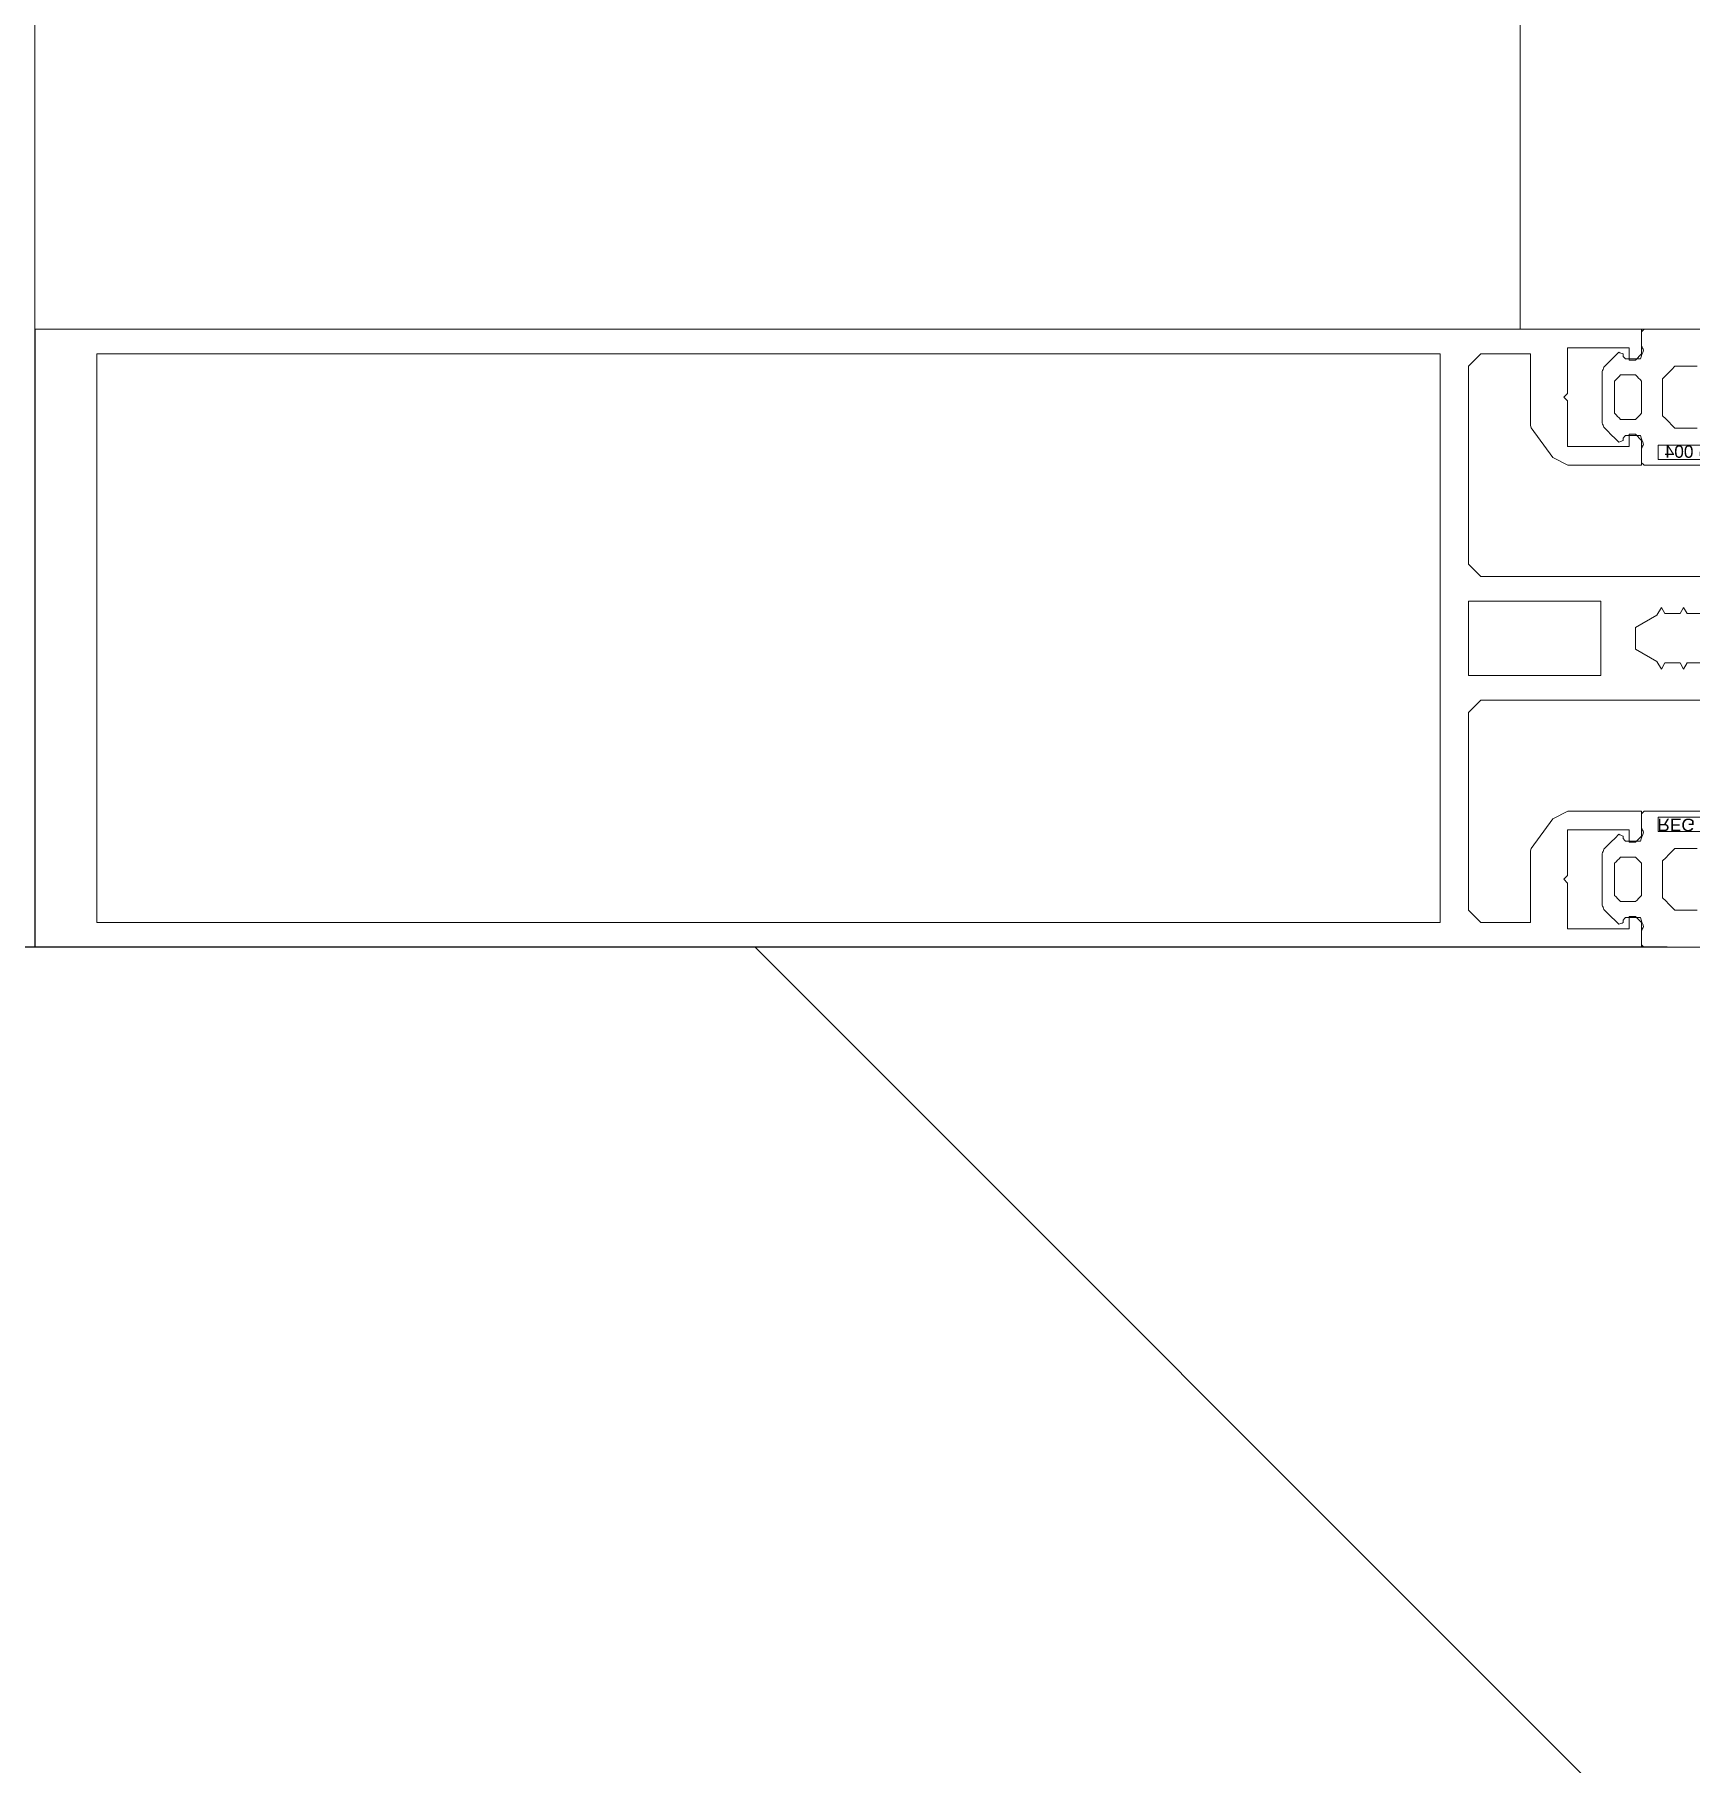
# Model space of a CAD drawing. Header units: millimetres. Extents: x 97 to 214665, y -4577 to 61202.
# Drawn here: x 178698.1 to 178832.1, y 16059 to 16198.8 of the extents above; entities that cross this region are included whole.
import ezdxf

# ---------------------------------------------------------------- set-up
doc = ezdxf.new("R2010")
doc.units = ezdxf.units.MM
doc.linetypes.add('ADSK_Линия сетки', pattern=[2500, 2000, -250, 0, -250])
for name, color, linetype, lineweight in [('A-GLAZ-____-MCUT', 151, 'Continuous', 9), ('A-GLAZ-____-OTLN', 151, 'Continuous', 9), ('A-GLAZ-CURT-OTLN', 52, 'Continuous', 9), ('A-GLAZ-CWMG-MCUT', 51, 'Continuous', 9), ('A-GLAZ-CWMG-OTLN', 51, 'Continuous', 9), ('G-XREF-____-OTLN', 8, 'Continuous', 9), ('S-COLS-____-MCUT', 52, 'Continuous', 9), ('S-COLS-____-OTLN', 52, 'Continuous', 9), ('S-GRID-____-OTLN', 1, 'Continuous', 9)]:
    doc.layers.add(name, color=color, linetype=linetype, lineweight=lineweight)
doc.styles.add('Arial', font='arial.ttf', dxfattribs={"height": 1})

# ---------------------------------------------------------------- blocks, each defined once
blk = doc.blocks.new('Прямоугольный импост - Рядовой 50х200-V94-О_АИ_ПП_4_200_Целиком')
at = {"layer": 'A-GLAZ-CWMG-MCUT', "color": 90}
for p, q in [((-50, 28.09), (-50, 160.2)), ((-50, 160.2), (0, 160.2)), ((0, 160.2), (0, 28.09))]:
    blk.add_line(p, q, dxfattribs=at)
blk = doc.blocks.new('PNS_Панель прямоугольная2 - Нр_Стекло - 40мм-39391812-О_АИ_ПП_4_200_Целиком')
at = {"layer": 'A-GLAZ-____-OTLN', "lineweight": 5}
h = blk.add_hatch(dxfattribs=at)
h.set_pattern_fill('FP_147', color=256, style=0, pattern_type=2)
h.set_pattern_definition([(135, (16517.5, -121460.2), (-282.8427, -282.8427), [200, -600]), (135, (16617.5, -121660.2), (-282.8427, -282.8427), [600, -200]), (135, (16717.5, -121260.2), (-282.8427, -282.8427), [200, -600])])
h.paths.add_polyline_path([(452.5, 0), (-452.5, 0), (-452.5, -21), (-442.5, -21), (-442.5, -40), (442.5, -40), (442.5, -21), (452.5, -21)])
at = {"layer": 'A-GLAZ-____-MCUT', "color": 10, "lineweight": 5}
blk.add_line((-442.5, -40), (442.5, -40), dxfattribs=at)
blk = doc.blocks.new('Прямоугольный импост - Рядовой 50х200-39391721-О_АИ_ПП_4_200_Целиком')
at = {"layer": 'A-GLAZ-CWMG-OTLN', "color": 10, "lineweight": 5}
blk.add_line((121200, 16175), (121200, 17060), dxfattribs=at)
blk = doc.blocks.new('Прямоугольный импост - 200_dwg-17677014-О_АИ_ПП_4_200_Целиком')
at = {"layer": 'G-XREF-____-OTLN', "color": 10, "lineweight": 5, "flags": 128}
for points in [[(227994.45, 196777.06), (227994.45, 196778.28), (227993.95, 196778.57), (227994.45, 196778.86), (227994.45, 196780.08), (227993.95, 196780.37), (227994.58, 196780.73), (227995.59, 196782.47), (227997.32, 196782.47), (227998.32, 196780.73), (227998.95, 196780.37), (227998.45, 196780.08), (227998.45, 196778.86), (227998.95, 196778.57), (227998.45, 196778.28), (227998.45, 196777.06)], [(228001.45, 196764.97), (228001.45, 196794.97), (228002.45, 196795.97), (228018.45, 196795.97), (228019.45, 196794.97), (228019.45, 196790.97), (228013.65, 196790.97), (228013.47, 196790.91), (228011.07, 196789.16), (228010.45, 196787.95), (228010.45, 196781.97), (228012.45, 196781.97), (228012.95, 196782.47), (228012.95, 196782.97), (228011.95, 196782.97), (228011.95, 196787.97), (228015.65, 196787.97), (228015.95, 196788.27), (228016.25, 196787.97), (228019.95, 196787.97), (228019.95, 196782.97), (228018.95, 196782.97), (228018.95, 196782.47), (228019.45, 196781.97), (228021.45, 196781.97), (228021.45, 196911.97), (227971.45, 196911.97), (227971.45, 196781.97), (227973.45, 196781.97), (227973.95, 196782.47), (227973.95, 196782.97), (227972.95, 196782.97), (227972.95, 196787.97), (227976.65, 196787.97), (227976.95, 196788.27), (227977.25, 196787.97), (227980.95, 196787.97), (227980.95, 196782.97), (227979.95, 196782.97), (227979.95, 196782.47), (227980.45, 196781.97), (227982.45, 196781.97), (227982.45, 196787.95), (227981.83, 196789.16), (227979.43, 196790.91), (227979.25, 196790.97), (227973.45, 196790.97), (227973.45, 196794.97), (227974.45, 196795.97), (227990.45, 196795.97), (227991.45, 196794.97), (227991.45, 196764.97)], [(227974.52, 196785.02), (227974.22, 196784.72), (227973.92, 196784.42), (227973.61, 196784.11), (227973.31, 196783.81)], [(227974.88, 196785.17), (227974.79, 196785.13), (227974.7, 196785.09), (227974.61, 196785.06), (227974.52, 196785.02)], [(227979.03, 196785.17), (227977.99, 196785.17), (227976.95, 196785.17), (227975.91, 196785.17), (227974.88, 196785.17)], [(227975.15, 196783.67), (227975.28, 196783.79), (227975.4, 196783.92), (227975.53, 196784.04), (227975.65, 196784.17)], [(227975.65, 196784.17), (227976.3, 196784.17), (227976.95, 196784.17), (227977.6, 196784.17), (227978.25, 196784.17)], [(227978.25, 196784.17), (227978.38, 196784.04), (227978.5, 196783.92), (227978.63, 196783.79), (227978.75, 196783.67)], [(227979.38, 196785.02), (227979.29, 196785.06), (227979.2, 196785.09), (227979.12, 196785.13), (227979.03, 196785.17)], [(227980.59, 196783.81), (227980.29, 196784.11), (227979.99, 196784.42), (227979.68, 196784.72), (227979.38, 196785.02)], [(228013.52, 196785.02), (228013.22, 196784.72), (228012.92, 196784.42), (228012.61, 196784.11), (228012.31, 196783.81)], [(228013.88, 196785.17), (228013.79, 196785.13), (228013.7, 196785.09), (228013.61, 196785.06), (228013.52, 196785.02)], [(228018.03, 196785.17), (228016.99, 196785.17), (228015.95, 196785.17), (228014.91, 196785.17), (228013.88, 196785.17)], [(228014.15, 196783.67), (228014.28, 196783.79), (228014.4, 196783.92), (228014.53, 196784.04), (228014.65, 196784.17)], [(228014.65, 196784.17), (228015.3, 196784.17), (228015.95, 196784.17), (228016.6, 196784.17), (228017.25, 196784.17)], [(228017.25, 196784.17), (228017.38, 196784.04), (228017.5, 196783.92), (228017.63, 196783.79), (228017.75, 196783.67)], [(228018.38, 196785.02), (228018.29, 196785.06), (228018.2, 196785.09), (228018.12, 196785.13), (228018.03, 196785.17)], [(228019.59, 196783.81), (228019.29, 196784.11), (228018.99, 196784.42), (228018.68, 196784.72), (228018.38, 196785.02)], [(227973.31, 196783.81), (227973.35, 196783.72), (227973.38, 196783.64), (227973.42, 196783.55), (227973.45, 196783.47)], [(227973.45, 196783.47), (227973.5, 196783.47), (227973.55, 196783.47), (227973.6, 196783.47), (227973.65, 196783.47)], [(227973.65, 196783.47), (227973.7, 196783.42), (227973.75, 196783.37), (227973.8, 196783.32), (227973.85, 196783.27)], [(227973.85, 196783.27), (227973.85, 196782.97), (227973.85, 196782.67), (227973.85, 196782.37), (227973.85, 196782.07)], [(227975.15, 196782.47), (227975.15, 196782.77), (227975.15, 196783.07), (227975.15, 196783.37), (227975.15, 196783.67)], [(227978.75, 196783.67), (227978.75, 196783.37), (227978.75, 196783.07), (227978.75, 196782.77), (227978.75, 196782.47)], [(227980.05, 196783.27), (227980.1, 196783.32), (227980.15, 196783.37), (227980.2, 196783.42), (227980.25, 196783.47)], [(227980.05, 196782.07), (227980.05, 196782.37), (227980.05, 196782.67), (227980.05, 196782.97), (227980.05, 196783.27)], [(227980.25, 196783.47), (227980.3, 196783.47), (227980.35, 196783.47), (227980.4, 196783.47), (227980.45, 196783.47)], [(227980.45, 196783.47), (227980.49, 196783.55), (227980.52, 196783.64), (227980.56, 196783.72), (227980.59, 196783.81)], [(228012.31, 196783.81), (228012.35, 196783.72), (228012.38, 196783.64), (228012.42, 196783.55), (228012.45, 196783.47)], [(228012.45, 196783.47), (228012.5, 196783.47), (228012.55, 196783.47), (228012.6, 196783.47), (228012.65, 196783.47)], [(228012.65, 196783.47), (228012.7, 196783.42), (228012.75, 196783.37), (228012.8, 196783.32), (228012.85, 196783.27)], [(228012.85, 196783.27), (228012.85, 196782.97), (228012.85, 196782.67), (228012.85, 196782.37), (228012.85, 196782.07)], [(228014.15, 196782.47), (228014.15, 196782.77), (228014.15, 196783.07), (228014.15, 196783.37), (228014.15, 196783.67)], [(228017.75, 196783.67), (228017.75, 196783.37), (228017.75, 196783.07), (228017.75, 196782.77), (228017.75, 196782.47)], [(228019.05, 196783.27), (228019.1, 196783.32), (228019.15, 196783.37), (228019.2, 196783.42), (228019.25, 196783.47)], [(228019.05, 196782.07), (228019.05, 196782.37), (228019.05, 196782.67), (228019.05, 196782.97), (228019.05, 196783.27)], [(228019.25, 196783.47), (228019.3, 196783.47), (228019.35, 196783.47), (228019.4, 196783.47), (228019.45, 196783.47)], [(228019.45, 196783.47), (228019.49, 196783.55), (228019.52, 196783.64), (228019.56, 196783.72), (228019.59, 196783.81)], [(227971.65, 196781.97), (227971.6, 196781.92), (227971.55, 196781.87), (227971.5, 196781.82), (227971.45, 196781.77)], [(227971.45, 196781.77), (227971.45, 196779.89), (227971.45, 196778.02), (227971.45, 196776.14), (227971.45, 196774.27)], [(227972.83, 196781.97), (227972.53, 196781.97), (227972.24, 196781.97), (227971.95, 196781.97), (227971.65, 196781.97)], [(227973.14, 196781.82), (227973.06, 196781.85), (227972.98, 196781.89), (227972.9, 196781.93), (227972.83, 196781.97)], [(227973.85, 196782.07), (227973.67, 196782), (227973.5, 196781.94), (227973.32, 196781.88), (227973.14, 196781.82)], [(227975.65, 196781.97), (227975.53, 196782.09), (227975.4, 196782.22), (227975.28, 196782.34), (227975.15, 196782.47)], [(227978.25, 196781.97), (227977.6, 196781.97), (227976.95, 196781.97), (227976.3, 196781.97), (227975.65, 196781.97)], [(227978.75, 196782.47), (227978.63, 196782.34), (227978.5, 196782.22), (227978.38, 196782.09), (227978.25, 196781.97)], [(227980.77, 196781.82), (227980.59, 196781.88), (227980.41, 196781.94), (227980.23, 196782), (227980.05, 196782.07)], [(227981.08, 196781.97), (227981, 196781.93), (227980.92, 196781.89), (227980.84, 196781.85), (227980.77, 196781.82)], [(227982.25, 196781.97), (227981.96, 196781.97), (227981.67, 196781.97), (227981.37, 196781.97), (227981.08, 196781.97)], [(227982.45, 196781.77), (227982.4, 196781.82), (227982.35, 196781.87), (227982.3, 196781.92), (227982.25, 196781.97)], [(227982.45, 196772.57), (227982.45, 196774.87), (227982.45, 196777.17), (227982.45, 196779.47), (227982.45, 196781.77)], [(228010.65, 196781.97), (228010.6, 196781.92), (228010.55, 196781.87), (228010.5, 196781.82), (228010.45, 196781.77)], [(228010.45, 196781.77), (228010.45, 196779.47), (228010.45, 196777.17), (228010.45, 196774.87), (228010.45, 196772.57)], [(228011.83, 196781.97), (228011.53, 196781.97), (228011.24, 196781.97), (228010.95, 196781.97), (228010.65, 196781.97)], [(228012.14, 196781.82), (228012.06, 196781.85), (228011.98, 196781.89), (228011.9, 196781.93), (228011.83, 196781.97)], [(228012.85, 196782.07), (228012.67, 196782), (228012.5, 196781.94), (228012.32, 196781.88), (228012.14, 196781.82)], [(228014.65, 196781.97), (228014.53, 196782.09), (228014.4, 196782.22), (228014.28, 196782.34), (228014.15, 196782.47)], [(228017.25, 196781.97), (228016.6, 196781.97), (228015.95, 196781.97), (228015.3, 196781.97), (228014.65, 196781.97)], [(228017.75, 196782.47), (228017.63, 196782.34), (228017.5, 196782.22), (228017.38, 196782.09), (228017.25, 196781.97)], [(228019.77, 196781.82), (228019.59, 196781.88), (228019.41, 196781.94), (228019.23, 196782), (228019.05, 196782.07)], [(228020.08, 196781.97), (228020, 196781.93), (228019.92, 196781.89), (228019.84, 196781.85), (228019.77, 196781.82)], [(228021.25, 196781.97), (228020.96, 196781.97), (228020.67, 196781.97), (228020.37, 196781.97), (228020.08, 196781.97)], [(228021.45, 196781.77), (228021.4, 196781.82), (228021.35, 196781.87), (228021.3, 196781.92), (228021.25, 196781.97)], [(228021.45, 196774.27), (228021.45, 196776.14), (228021.45, 196778.02), (228021.45, 196779.89), (228021.45, 196781.77)], [(227974.45, 196779.27), (227974.7, 196779.52), (227974.95, 196779.77), (227975.2, 196780.02), (227975.45, 196780.27)], [(227975.45, 196780.27), (227976.2, 196780.27), (227976.95, 196780.27), (227977.7, 196780.27), (227978.45, 196780.27)], [(227978.45, 196780.27), (227978.7, 196780.02), (227978.95, 196779.77), (227979.2, 196779.52), (227979.45, 196779.27)], [(228013.45, 196779.27), (228013.7, 196779.52), (228013.95, 196779.77), (228014.2, 196780.02), (228014.45, 196780.27)], [(228014.45, 196780.27), (228015.2, 196780.27), (228015.95, 196780.27), (228016.7, 196780.27), (228017.45, 196780.27)], [(228017.45, 196780.27), (228017.7, 196780.02), (228017.95, 196779.77), (228018.2, 196779.52), (228018.45, 196779.27)], [(227974.45, 196777.47), (227974.45, 196777.92), (227974.45, 196778.37), (227974.45, 196778.82), (227974.45, 196779.27)], [(227979.45, 196779.27), (227979.45, 196778.82), (227979.45, 196778.37), (227979.45, 196777.92), (227979.45, 196777.47)], [(228013.45, 196777.47), (228013.45, 196777.92), (228013.45, 196778.37), (228013.45, 196778.82), (228013.45, 196779.27)], [(228018.45, 196779.27), (228018.45, 196778.82), (228018.45, 196778.37), (228018.45, 196777.92), (228018.45, 196777.47)]]:
    blk.add_lwpolyline(points, dxfattribs=at)
for points in [[(227973.45, 196906.97), (227973.45, 196798.27), (228019.45, 196798.27), (228019.45, 196906.97)], [(227993.45, 196795.97), (227993.45, 196785.27), (227999.45, 196785.27), (227999.45, 196795.97)], [(227980.82, 196775.93), (227981.99, 196775.93), (227981.99, 196780.63), (227980.82, 196780.63)], [(228012.08, 196775.93), (228010.91, 196775.93), (228010.91, 196780.63), (228012.08, 196780.63)]]:
    blk.add_lwpolyline(points, close=True, dxfattribs=at)
blk = doc.blocks.new('Прямоугольный импост - 200_dwg-V118-О_АИ_ПП_4_200_Целиком')
at = {"layer": 'G-XREF-____-OTLN', "color": 10, "lineweight": 5, "flags": 128}
for points in [[(227994.45, 196777.06), (227994.45, 196778.28), (227993.95, 196778.57), (227994.45, 196778.86), (227994.45, 196780.08), (227993.95, 196780.37), (227994.58, 196780.73), (227995.59, 196782.47), (227997.32, 196782.47), (227998.32, 196780.73), (227998.95, 196780.37), (227998.45, 196780.08), (227998.45, 196778.86), (227998.95, 196778.57), (227998.45, 196778.28), (227998.45, 196777.06)], [(228001.45, 196764.97), (228001.45, 196794.97), (228002.45, 196795.97), (228018.45, 196795.97), (228019.45, 196794.97), (228019.45, 196790.97), (228013.65, 196790.97), (228013.47, 196790.91), (228011.07, 196789.16), (228010.45, 196787.95), (228010.45, 196781.97), (228012.45, 196781.97), (228012.95, 196782.47), (228012.95, 196782.97), (228011.95, 196782.97), (228011.95, 196787.97), (228015.65, 196787.97), (228015.95, 196788.27), (228016.25, 196787.97), (228019.95, 196787.97), (228019.95, 196782.97), (228018.95, 196782.97), (228018.95, 196782.47), (228019.45, 196781.97), (228021.45, 196781.97), (228021.45, 196911.97), (227971.45, 196911.97), (227971.45, 196781.97), (227973.45, 196781.97), (227973.95, 196782.47), (227973.95, 196782.97), (227972.95, 196782.97), (227972.95, 196787.97), (227976.65, 196787.97), (227976.95, 196788.27), (227977.25, 196787.97), (227980.95, 196787.97), (227980.95, 196782.97), (227979.95, 196782.97), (227979.95, 196782.47), (227980.45, 196781.97), (227982.45, 196781.97), (227982.45, 196787.95), (227981.83, 196789.16), (227979.43, 196790.91), (227979.25, 196790.97), (227973.45, 196790.97), (227973.45, 196794.97), (227974.45, 196795.97), (227990.45, 196795.97), (227991.45, 196794.97), (227991.45, 196764.97)], [(227974.52, 196785.02), (227974.22, 196784.72), (227973.92, 196784.42), (227973.61, 196784.11), (227973.31, 196783.81)], [(227974.88, 196785.17), (227974.79, 196785.13), (227974.7, 196785.09), (227974.61, 196785.06), (227974.52, 196785.02)], [(227979.03, 196785.17), (227977.99, 196785.17), (227976.95, 196785.17), (227975.91, 196785.17), (227974.88, 196785.17)], [(227975.15, 196783.67), (227975.28, 196783.79), (227975.4, 196783.92), (227975.53, 196784.04), (227975.65, 196784.17)], [(227975.65, 196784.17), (227976.3, 196784.17), (227976.95, 196784.17), (227977.6, 196784.17), (227978.25, 196784.17)], [(227978.25, 196784.17), (227978.38, 196784.04), (227978.5, 196783.92), (227978.63, 196783.79), (227978.75, 196783.67)], [(227979.38, 196785.02), (227979.29, 196785.06), (227979.2, 196785.09), (227979.12, 196785.13), (227979.03, 196785.17)], [(227980.59, 196783.81), (227980.29, 196784.11), (227979.99, 196784.42), (227979.68, 196784.72), (227979.38, 196785.02)], [(228013.52, 196785.02), (228013.22, 196784.72), (228012.92, 196784.42), (228012.61, 196784.11), (228012.31, 196783.81)], [(228013.88, 196785.17), (228013.79, 196785.13), (228013.7, 196785.09), (228013.61, 196785.06), (228013.52, 196785.02)], [(228018.03, 196785.17), (228016.99, 196785.17), (228015.95, 196785.17), (228014.91, 196785.17), (228013.88, 196785.17)], [(228014.15, 196783.67), (228014.28, 196783.79), (228014.4, 196783.92), (228014.53, 196784.04), (228014.65, 196784.17)], [(228014.65, 196784.17), (228015.3, 196784.17), (228015.95, 196784.17), (228016.6, 196784.17), (228017.25, 196784.17)], [(228017.25, 196784.17), (228017.38, 196784.04), (228017.5, 196783.92), (228017.63, 196783.79), (228017.75, 196783.67)], [(228018.38, 196785.02), (228018.29, 196785.06), (228018.2, 196785.09), (228018.12, 196785.13), (228018.03, 196785.17)], [(228019.59, 196783.81), (228019.29, 196784.11), (228018.99, 196784.42), (228018.68, 196784.72), (228018.38, 196785.02)], [(227973.31, 196783.81), (227973.35, 196783.72), (227973.38, 196783.64), (227973.42, 196783.55), (227973.45, 196783.47)], [(227973.45, 196783.47), (227973.5, 196783.47), (227973.55, 196783.47), (227973.6, 196783.47), (227973.65, 196783.47)], [(227973.65, 196783.47), (227973.7, 196783.42), (227973.75, 196783.37), (227973.8, 196783.32), (227973.85, 196783.27)], [(227973.85, 196783.27), (227973.85, 196782.97), (227973.85, 196782.67), (227973.85, 196782.37), (227973.85, 196782.07)], [(227975.15, 196782.47), (227975.15, 196782.77), (227975.15, 196783.07), (227975.15, 196783.37), (227975.15, 196783.67)], [(227978.75, 196783.67), (227978.75, 196783.37), (227978.75, 196783.07), (227978.75, 196782.77), (227978.75, 196782.47)], [(227980.05, 196783.27), (227980.1, 196783.32), (227980.15, 196783.37), (227980.2, 196783.42), (227980.25, 196783.47)], [(227980.05, 196782.07), (227980.05, 196782.37), (227980.05, 196782.67), (227980.05, 196782.97), (227980.05, 196783.27)], [(227980.25, 196783.47), (227980.3, 196783.47), (227980.35, 196783.47), (227980.4, 196783.47), (227980.45, 196783.47)], [(227980.45, 196783.47), (227980.49, 196783.55), (227980.52, 196783.64), (227980.56, 196783.72), (227980.59, 196783.81)], [(228012.31, 196783.81), (228012.35, 196783.72), (228012.38, 196783.64), (228012.42, 196783.55), (228012.45, 196783.47)], [(228012.45, 196783.47), (228012.5, 196783.47), (228012.55, 196783.47), (228012.6, 196783.47), (228012.65, 196783.47)], [(228012.65, 196783.47), (228012.7, 196783.42), (228012.75, 196783.37), (228012.8, 196783.32), (228012.85, 196783.27)], [(228012.85, 196783.27), (228012.85, 196782.97), (228012.85, 196782.67), (228012.85, 196782.37), (228012.85, 196782.07)], [(228014.15, 196782.47), (228014.15, 196782.77), (228014.15, 196783.07), (228014.15, 196783.37), (228014.15, 196783.67)], [(228017.75, 196783.67), (228017.75, 196783.37), (228017.75, 196783.07), (228017.75, 196782.77), (228017.75, 196782.47)], [(228019.05, 196783.27), (228019.1, 196783.32), (228019.15, 196783.37), (228019.2, 196783.42), (228019.25, 196783.47)], [(228019.05, 196782.07), (228019.05, 196782.37), (228019.05, 196782.67), (228019.05, 196782.97), (228019.05, 196783.27)], [(228019.25, 196783.47), (228019.3, 196783.47), (228019.35, 196783.47), (228019.4, 196783.47), (228019.45, 196783.47)], [(228019.45, 196783.47), (228019.49, 196783.55), (228019.52, 196783.64), (228019.56, 196783.72), (228019.59, 196783.81)], [(227971.65, 196781.97), (227971.6, 196781.92), (227971.55, 196781.87), (227971.5, 196781.82), (227971.45, 196781.77)], [(227971.45, 196781.77), (227971.45, 196779.89), (227971.45, 196778.02), (227971.45, 196776.14), (227971.45, 196774.27)], [(227972.83, 196781.97), (227972.53, 196781.97), (227972.24, 196781.97), (227971.95, 196781.97), (227971.65, 196781.97)], [(227973.14, 196781.82), (227973.06, 196781.85), (227972.98, 196781.89), (227972.9, 196781.93), (227972.83, 196781.97)], [(227973.85, 196782.07), (227973.67, 196782), (227973.5, 196781.94), (227973.32, 196781.88), (227973.14, 196781.82)], [(227975.65, 196781.97), (227975.53, 196782.09), (227975.4, 196782.22), (227975.28, 196782.34), (227975.15, 196782.47)], [(227978.25, 196781.97), (227977.6, 196781.97), (227976.95, 196781.97), (227976.3, 196781.97), (227975.65, 196781.97)], [(227978.75, 196782.47), (227978.63, 196782.34), (227978.5, 196782.22), (227978.38, 196782.09), (227978.25, 196781.97)], [(227980.77, 196781.82), (227980.59, 196781.88), (227980.41, 196781.94), (227980.23, 196782), (227980.05, 196782.07)], [(227981.08, 196781.97), (227981, 196781.93), (227980.92, 196781.89), (227980.84, 196781.85), (227980.77, 196781.82)], [(227982.25, 196781.97), (227981.96, 196781.97), (227981.67, 196781.97), (227981.37, 196781.97), (227981.08, 196781.97)], [(227982.45, 196781.77), (227982.4, 196781.82), (227982.35, 196781.87), (227982.3, 196781.92), (227982.25, 196781.97)], [(227982.45, 196772.57), (227982.45, 196774.87), (227982.45, 196777.17), (227982.45, 196779.47), (227982.45, 196781.77)], [(228010.65, 196781.97), (228010.6, 196781.92), (228010.55, 196781.87), (228010.5, 196781.82), (228010.45, 196781.77)], [(228010.45, 196781.77), (228010.45, 196779.47), (228010.45, 196777.17), (228010.45, 196774.87), (228010.45, 196772.57)], [(228011.83, 196781.97), (228011.53, 196781.97), (228011.24, 196781.97), (228010.95, 196781.97), (228010.65, 196781.97)], [(228012.14, 196781.82), (228012.06, 196781.85), (228011.98, 196781.89), (228011.9, 196781.93), (228011.83, 196781.97)], [(228012.85, 196782.07), (228012.67, 196782), (228012.5, 196781.94), (228012.32, 196781.88), (228012.14, 196781.82)], [(228014.65, 196781.97), (228014.53, 196782.09), (228014.4, 196782.22), (228014.28, 196782.34), (228014.15, 196782.47)], [(228017.25, 196781.97), (228016.6, 196781.97), (228015.95, 196781.97), (228015.3, 196781.97), (228014.65, 196781.97)], [(228017.75, 196782.47), (228017.63, 196782.34), (228017.5, 196782.22), (228017.38, 196782.09), (228017.25, 196781.97)], [(228019.77, 196781.82), (228019.59, 196781.88), (228019.41, 196781.94), (228019.23, 196782), (228019.05, 196782.07)], [(228020.08, 196781.97), (228020, 196781.93), (228019.92, 196781.89), (228019.84, 196781.85), (228019.77, 196781.82)], [(228021.25, 196781.97), (228020.96, 196781.97), (228020.67, 196781.97), (228020.37, 196781.97), (228020.08, 196781.97)], [(228021.45, 196781.77), (228021.4, 196781.82), (228021.35, 196781.87), (228021.3, 196781.92), (228021.25, 196781.97)], [(228021.45, 196774.27), (228021.45, 196776.14), (228021.45, 196778.02), (228021.45, 196779.89), (228021.45, 196781.77)], [(227974.45, 196779.27), (227974.7, 196779.52), (227974.95, 196779.77), (227975.2, 196780.02), (227975.45, 196780.27)], [(227975.45, 196780.27), (227976.2, 196780.27), (227976.95, 196780.27), (227977.7, 196780.27), (227978.45, 196780.27)], [(227978.45, 196780.27), (227978.7, 196780.02), (227978.95, 196779.77), (227979.2, 196779.52), (227979.45, 196779.27)], [(228013.45, 196779.27), (228013.7, 196779.52), (228013.95, 196779.77), (228014.2, 196780.02), (228014.45, 196780.27)], [(228014.45, 196780.27), (228015.2, 196780.27), (228015.95, 196780.27), (228016.7, 196780.27), (228017.45, 196780.27)], [(228017.45, 196780.27), (228017.7, 196780.02), (228017.95, 196779.77), (228018.2, 196779.52), (228018.45, 196779.27)], [(227974.45, 196777.47), (227974.45, 196777.92), (227974.45, 196778.37), (227974.45, 196778.82), (227974.45, 196779.27)], [(227979.45, 196779.27), (227979.45, 196778.82), (227979.45, 196778.37), (227979.45, 196777.92), (227979.45, 196777.47)], [(228013.45, 196777.47), (228013.45, 196777.92), (228013.45, 196778.37), (228013.45, 196778.82), (228013.45, 196779.27)], [(228018.45, 196779.27), (228018.45, 196778.82), (228018.45, 196778.37), (228018.45, 196777.92), (228018.45, 196777.47)]]:
    blk.add_lwpolyline(points, dxfattribs=at)
for points in [[(227973.45, 196906.97), (227973.45, 196798.27), (228019.45, 196798.27), (228019.45, 196906.97)], [(227993.45, 196795.97), (227993.45, 196785.27), (227999.45, 196785.27), (227999.45, 196795.97)], [(227980.82, 196775.93), (227981.99, 196775.93), (227981.99, 196780.63), (227980.82, 196780.63)], [(228012.08, 196775.93), (228010.91, 196775.93), (228010.91, 196780.63), (228012.08, 196780.63)]]:
    blk.add_lwpolyline(points, close=True, dxfattribs=at)
at = {"layer": 'G-XREF-____-OTLN', "color": 7, "lineweight": 5, "char_height": 1, "width": 6.8684, "attachment_point": 1, "line_spacing_factor": 0.941778, "style": 'Arial'}
for insert, rotation in [((227980.85, 196774.36), 90), ((228012.05, 196780.69), 270)]:
    blk.add_mtext('REG 004', dxfattribs=dict(at, insert=insert, rotation=rotation))
blk = doc.blocks.new('Прямоугольный импост - 42х50х200h-V156-О_АИ_ПП_4_200_Целиком')
for name in ['Прямоугольный импост - 200_dwg-17677014-О_АИ_ПП_4_200_Целиком', 'Прямоугольный импост - 200_dwg-V118-О_АИ_ПП_4_200_Целиком']:
    blk.add_blockref(name, (-227996.45, -196751.8))
blk = doc.blocks.new('0083_СОШ675_АР_R22_rvt-1-О_АИ_ПП_4_200_Целиком')
at = {"layer": 'S-COLS-____-OTLN', "lineweight": 5}
h = blk.add_hatch(dxfattribs=at)
h.set_pattern_fill('FP_31', color=256, style=0, pattern_type=2)
h.set_pattern_definition([(135, (0, 0), (-142.5612, -142.5612), []), (135, (142.56, 0), (-142.5612, -142.5612), [252.016, -50.403, 3.353, -47.05])])
h.paths.add_polyline_path([(121000, 15725), (121400, 15725), (121399.87, 16125), (121000, 16125), (121000, 15811.42)])
at = {"layer": 'S-COLS-____-MCUT', "color": 130, "lineweight": 25}
blk.add_line((121332.11, 16125), (121000, 16125), dxfattribs=at)
at = {"layer": 'A-GLAZ-CURT-OTLN', "color": 90, "lineweight": 9, "rotation": 270}
blk.add_blockref('PNS_Панель прямоугольная2 - Нр_Стекло - 40мм-39391812-О_АИ_ПП_4_200_Целиком', (121360.2, 16617.5), dxfattribs=at)
at = {"layer": 'A-GLAZ-CWMG-OTLN', "color": 90, "lineweight": 9}
blk.add_blockref('Прямоугольный импост - Рядовой 50х200-39391721-О_АИ_ПП_4_200_Целиком', (0, 0), dxfattribs=at)
at = {"layer": 'A-GLAZ-CWMG-OTLN', "color": 90, "lineweight": 9, "extrusion": (0, 0, -1), "rotation": 270}
for name, p in [('Прямоугольный импост - 42х50х200h-V156-О_АИ_ПП_4_200_Целиком', (-121360.2, 16150)), ('Прямоугольный импост - Рядовой 50х200-V94-О_АИ_ПП_4_200_Целиком', (-121360.2, 16125))]:
    blk.add_blockref(name, p, dxfattribs=at)

msp = doc.modelspace()

# ---------------------------------------------------------------- linework, layer by layer
at = {"layer": 'S-GRID-____-OTLN', "linetype": 'ADSK_Линия сетки'}
msp.add_line((178698.115412, -3572.657751), (178698.115412, 61202.00513), dxfattribs=at)

# ---------------------------------------------------------------- block references
at = {"color": 250, "lineweight": 5}
msp.add_blockref('0083_СОШ675_АР_R22_rvt-1-О_АИ_ПП_4_200_Целиком', (57498.114412, 0), dxfattribs=at)

doc.saveas('drawing.dxf')
